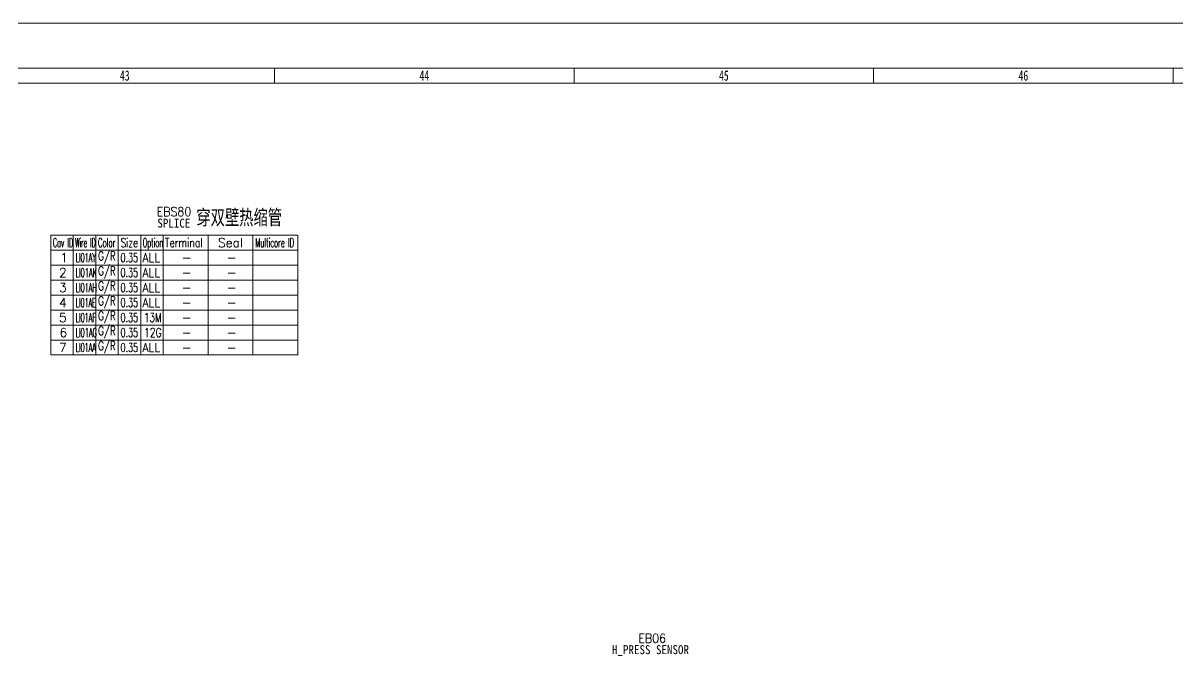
# Model space of a CAD drawing. Header units: inches. Extents: x 47316 to 59086, y 3141 to 11743.
# Drawn here: x 54484 to 54869.5, y 10087.9 to 10299.1 of the extents above; entities that cross this region are included whole.
import ezdxf

# ---------------------------------------------------------------- set-up
doc = ezdxf.new("R2010")
doc.units = ezdxf.units.IN
doc.header["$MEASUREMENT"] = 0
doc.styles.add('MtX_FangSong_GB2312', font='')
doc.styles.get("Standard").update_dxf_attribs({"font": ''})
doc.styles.get('MtX_FangSong_GB2312').set_extended_font_data('FangSong_GB2312')
doc.styles.get('Standard').set_extended_font_data('SimSun')

msp = doc.modelspace()

# ---------------------------------------------------------------- linework, layer by layer
at = {"color": 0, "lineweight": 15}
for p, q in [((57387.93, 10299.08), (50247.93, 10299.08)), ((50267.93, 10284.08), (57267.93, 10284.08)), ((54567.93, 10279.08), (54567.93, 10284.08)), ((54667.93, 10279.08), (54667.93, 10284.08)), ((54767.93, 10279.08), (54767.93, 10284.08)), ((54867.93, 10279.08), (54867.93, 10284.08)), ((50267.93, 10279.08), (57367.93, 10279.08))]:
    msp.add_line(p, q, dxfattribs=at)
at = {"color": 0, "linetype": 'Continuous', "lineweight": 15}
for p, q in [((54493.22, 10228.34), (54575.72, 10228.34)), ((54493.22, 10223.34), (54493.22, 10228.34)), ((54493.22, 10223.34), (54575.72, 10223.34))]:
    msp.add_line(p, q, dxfattribs=at)
at = {"color": 7, "linetype": 'Continuous', "lineweight": 15}
for p, q in [((54500.72, 10223.34), (54500.72, 10228.34)), ((54508.22, 10223.34), (54508.22, 10228.34)), ((54515.72, 10223.34), (54515.72, 10228.34)), ((54523.22, 10223.34), (54523.22, 10228.34)), ((54530.72, 10223.34), (54530.72, 10228.34)), ((54545.72, 10223.34), (54545.72, 10228.34)), ((54560.72, 10223.34), (54560.72, 10228.34)), ((54575.72, 10223.34), (54575.72, 10228.34))]:
    msp.add_line(p, q, dxfattribs=at)
at = {"color": 102, "linetype": 'Continuous', "lineweight": 15}
for p, q in [((54500.72, 10218.34), (54500.72, 10223.34)), ((54508.22, 10218.34), (54508.22, 10223.34)), ((54515.72, 10218.34), (54515.72, 10223.34)), ((54523.22, 10218.34), (54523.22, 10223.34)), ((54530.72, 10218.34), (54530.72, 10223.34)), ((54545.72, 10218.34), (54545.72, 10223.34)), ((54560.72, 10218.34), (54560.72, 10223.34)), ((54500.72, 10213.34), (54500.72, 10218.34)), ((54508.22, 10213.34), (54508.22, 10218.34)), ((54515.72, 10213.34), (54515.72, 10218.34)), ((54523.22, 10213.34), (54523.22, 10218.34)), ((54530.72, 10213.34), (54530.72, 10218.34)), ((54545.72, 10213.34), (54545.72, 10218.34)), ((54560.72, 10213.34), (54560.72, 10218.34)), ((54500.72, 10208.34), (54500.72, 10213.34)), ((54508.22, 10208.34), (54508.22, 10213.34)), ((54515.72, 10208.34), (54515.72, 10213.34)), ((54523.22, 10208.34), (54523.22, 10213.34)), ((54530.72, 10208.34), (54530.72, 10213.34)), ((54545.72, 10208.34), (54545.72, 10213.34)), ((54560.72, 10208.34), (54560.72, 10213.34)), ((54500.72, 10203.34), (54500.72, 10208.34)), ((54508.22, 10203.34), (54508.22, 10208.34)), ((54515.72, 10203.34), (54515.72, 10208.34)), ((54523.22, 10203.34), (54523.22, 10208.34)), ((54530.72, 10203.34), (54530.72, 10208.34)), ((54545.72, 10203.34), (54545.72, 10208.34)), ((54560.72, 10203.34), (54560.72, 10208.34)), ((54500.72, 10198.34), (54500.72, 10203.34)), ((54508.22, 10198.34), (54508.22, 10203.34)), ((54515.72, 10198.34), (54515.72, 10203.34)), ((54523.22, 10198.34), (54523.22, 10203.34)), ((54530.72, 10198.34), (54530.72, 10203.34)), ((54545.72, 10198.34), (54545.72, 10203.34)), ((54560.72, 10198.34), (54560.72, 10203.34)), ((54500.72, 10193.34), (54500.72, 10198.34)), ((54508.22, 10193.34), (54508.22, 10198.34)), ((54515.72, 10193.34), (54515.72, 10198.34)), ((54523.22, 10193.34), (54523.22, 10198.34)), ((54530.72, 10193.34), (54530.72, 10198.34)), ((54545.72, 10193.34), (54545.72, 10198.34)), ((54560.72, 10193.34), (54560.72, 10198.34)), ((54500.72, 10188.34), (54500.72, 10193.34)), ((54508.22, 10188.34), (54508.22, 10193.34)), ((54515.72, 10188.34), (54515.72, 10193.34)), ((54523.22, 10188.34), (54523.22, 10193.34)), ((54530.72, 10188.34), (54530.72, 10193.34)), ((54545.72, 10188.34), (54545.72, 10193.34)), ((54560.72, 10188.34), (54560.72, 10193.34))]:
    msp.add_line(p, q, dxfattribs=at)
at = {"color": 0, "linetype": 'Continuous', "lineweight": 15}
for points in [[(54493.22, 10218.34), (54493.22, 10223.34), (54575.72, 10223.34), (54575.72, 10218.34)], [(54493.22, 10213.34), (54493.22, 10218.34), (54575.72, 10218.34), (54575.72, 10213.34)], [(54493.22, 10208.34), (54493.22, 10213.34), (54575.72, 10213.34), (54575.72, 10208.34)], [(54493.22, 10203.34), (54493.22, 10208.34), (54575.72, 10208.34), (54575.72, 10203.34)], [(54493.22, 10198.34), (54493.22, 10203.34), (54575.72, 10203.34), (54575.72, 10198.34)], [(54493.22, 10193.34), (54493.22, 10198.34), (54575.72, 10198.34), (54575.72, 10193.34)], [(54493.22, 10188.34), (54493.22, 10193.34), (54575.72, 10193.34), (54575.72, 10188.34)]]:
    msp.add_lwpolyline(points, close=True, dxfattribs=at)

# ---------------------------------------------------------------- texts
at = {"color": 0, "lineweight": 15, "style": 'MtX_FangSong_GB2312', "width": 0.7}
for s, p in [('43', (54516.28, 10279.88)), ('44', (54616.31, 10279.88)), ('45', (54716.31, 10279.88)), ('46', (54816.31, 10279.88))]:
    msp.add_text(s, height=3.4, dxfattribs=at).set_placement(p)
at = {"lineweight": 15, "style": 'MtX_FangSong_GB2312', "width": 0.7}
msp.add_text('穿双壁热缩管', height=5, dxfattribs=at).set_placement((54541.79, 10231.79))
at = {"color": 6, "linetype": 'Continuous', "lineweight": 20, "char_height": 3, "attachment_point": 1}
for s, insert, width in [('\\Fromans.shx;\\W0.9000000000;\\T1.0000000000;\\o\\lEBS80', (54528.55, 10237.66), 12.8571), ('\\f黑体|b0|i0|c1|p0;\\W0.9000000000;\\T1.0000000000;\\o\\lSPLICE', (54528.78, 10233.84), 11.6494), ('\\Fromans.shx;\\W0.9000000000;\\T1.0000000000;\\o\\lEB06', (54689.36, 10095.33), 10.2857), ('\\f黑体|b0|i0|c1|p0;\\W0.9000000000;\\T1.0000000000;\\o\\lH_PRESS SENSOR', (54680.57, 10091.52), 27.182)]:
    msp.add_mtext(s, dxfattribs=dict(at, insert=insert, width=width))
at = {"color": 7, "linetype": 'Continuous', "lineweight": 15, "char_height": 3, "attachment_point": 1}
for s, insert, width in [('\\Fromans.shx;\\W0.4292452830;\\T1.0000000000;\\o\\lCav ID', (54493.9, 10227.34), 6.5), ('\\Fromans.shx;\\W0.4026548673;\\T1.0000000000;\\o\\lWire ID', (54501.33, 10227.34), 6.5), ('\\Fromans.shx;\\W0.5687500000;\\T1.0000000000;\\o\\lColor', (54508.96, 10227.34), 6.5), ('\\Fromans.shx;\\W0.7222222222;\\T1.0000000000;\\o\\lSize', (54516.53, 10227.34), 6.5), ('\\Fromans.shx;\\W0.4595959596;\\T1.0000000000;\\o\\lOption', (54523.92, 10227.34), 6.5), ('\\Fromans.shx;\\W0.7480916031;\\T1.0000000000;\\o\\lTerminal', (54531.33, 10227.34), 14), ('\\Fromans.shx;\\W1.0000000000;\\T1.0000000000;\\o\\lSeal', (54549, 10227.34), 9.2857), ('\\Fromans.shx;\\W0.5185185185;\\T1.0000000000;\\o\\lMulticore ID', (54561.52, 10227.34), 14), ('\\Fromans.shx;\\W1.0000000000;\\T1.0000000000;\\o\\l1', (54496.4, 10222.34), 2.8571), ('\\Fromans.shx;\\W1.0000000000;\\T1.0000000000;\\o\\l2', (54495.97, 10217.34), 2.8571), ('\\Fromans.shx;\\W1.0000000000;\\T1.0000000000;\\o\\l3', (54495.97, 10212.34), 2.8571), ('\\Fromans.shx;\\W1.0000000000;\\T1.0000000000;\\o\\l4', (54495.97, 10207.34), 2.8571), ('\\Fromans.shx;\\W1.0000000000;\\T1.0000000000;\\o\\l5', (54495.97, 10202.34), 2.8571), ('\\Fromans.shx;\\W1.0000000000;\\T1.0000000000;\\o\\l6', (54496.11, 10197.34), 2.8571), ('\\Fromans.shx;\\W1.0000000000;\\T1.0000000000;\\o\\l7', (54495.97, 10192.34), 2.8571)]:
    msp.add_mtext(s, dxfattribs=dict(at, insert=insert, width=width))
at = {"color": 21, "linetype": 'Continuous', "lineweight": 15, "char_height": 3, "attachment_point": 1}
for s, insert, width in [('\\Fromans.shx;\\W0.4504950495;\\T1.0000000000;\\o\\lLI01AY', (54501.48, 10222.34), 6.5), ('\\Fromans.shx;\\W0.6500000000;\\T1.0000000000;\\o\\l0.35', (54516.5, 10222.34), 6.5), ('\\Fromans.shx;\\W0.4375000000;\\T1.0000000000;\\o\\lLI01AK', (54501.47, 10217.34), 6.5), ('\\Fromans.shx;\\W0.6500000000;\\T1.0000000000;\\o\\l0.35', (54516.5, 10217.34), 6.5), ('\\Fromans.shx;\\W1.0000000000;\\T1.0000000000;\\o\\l-', (54536.93, 10222.34), 3.7143), ('\\Fromans.shx;\\W1.0000000000;\\T1.0000000000;\\o\\l-', (54536.93, 10217.34), 3.7143), ('\\Fromans.shx;\\W0.4333333333;\\T1.0000000000;\\o\\lLI01AH', (54501.47, 10212.34), 6.5), ('\\Fromans.shx;\\W0.6500000000;\\T1.0000000000;\\o\\l0.35', (54516.5, 10212.34), 6.5), ('\\Fromans.shx;\\W1.0000000000;\\T1.0000000000;\\o\\l-', (54536.93, 10212.34), 3.7143), ('\\Fromans.shx;\\W0.4460784314;\\T1.0000000000;\\o\\lLI01AE', (54501.47, 10207.34), 6.5), ('\\Fromans.shx;\\W0.6500000000;\\T1.0000000000;\\o\\l0.35', (54516.5, 10207.34), 6.5), ('\\Fromans.shx;\\W0.4504950495;\\T1.0000000000;\\o\\lLI01AF', (54501.48, 10202.34), 6.5), ('\\Fromans.shx;\\W0.6500000000;\\T1.0000000000;\\o\\l0.35', (54516.5, 10202.34), 6.5), ('\\Fromans.shx;\\W1.0000000000;\\T1.0000000000;\\o\\l-', (54536.93, 10207.34), 3.7143), ('\\Fromans.shx;\\W1.0000000000;\\T1.0000000000;\\o\\l-', (54536.93, 10202.34), 3.7143), ('\\Fromans.shx;\\W0.4375000000;\\T1.0000000000;\\o\\lLI01AG', (54501.47, 10197.34), 6.5), ('\\Fromans.shx;\\W0.6500000000;\\T1.0000000000;\\o\\l0.35', (54516.5, 10197.34), 6.5), ('\\Fromans.shx;\\W1.0000000000;\\T1.0000000000;\\o\\l-', (54536.93, 10197.34), 3.7143), ('\\Fromans.shx;\\W0.4504950495;\\T1.0000000000;\\o\\lLI01AA', (54501.48, 10192.34), 6.5), ('\\Fromans.shx;\\W0.6500000000;\\T1.0000000000;\\o\\l0.35', (54516.5, 10192.34), 6.5), ('\\Fromans.shx;\\W1.0000000000;\\T1.0000000000;\\o\\l-', (54536.93, 10192.34), 3.7143)]:
    msp.add_mtext(s, dxfattribs=dict(at, insert=insert, width=width))
at = {"color": 140, "linetype": 'Continuous', "lineweight": 15, "char_height": 3, "attachment_point": 1}
for s, insert, width in [('\\Fromans.shx;\\W0.7109375000;\\T1.0000000000;\\o\\lG/R', (54509.02, 10222.91), 6.5), ('\\Fromans.shx;\\W0.8750000000;\\T1.0000000000;\\o\\lALL', (54523.84, 10222.34), 6.5), ('\\Fromans.shx;\\W0.7109375000;\\T1.0000000000;\\o\\lG/R', (54509.02, 10217.91), 6.5), ('\\Fromans.shx;\\W0.8750000000;\\T1.0000000000;\\o\\lALL', (54523.84, 10217.34), 6.5), ('\\Fromans.shx;\\W1.0000000000;\\T1.0000000000;\\o\\l-', (54551.93, 10222.34), 3.7143), ('\\Fromans.shx;\\W0.7109375000;\\T1.0000000000;\\o\\lG/R', (54509.02, 10212.91), 6.5), ('\\Fromans.shx;\\W1.0000000000;\\T1.0000000000;\\o\\l-', (54551.93, 10217.34), 3.7143), ('\\Fromans.shx;\\W0.8750000000;\\T1.0000000000;\\o\\lALL', (54523.84, 10212.34), 6.5), ('\\Fromans.shx;\\W1.0000000000;\\T1.0000000000;\\o\\l-', (54551.93, 10212.34), 3.7143), ('\\Fromans.shx;\\W0.7109375000;\\T1.0000000000;\\o\\lG/R', (54509.02, 10207.91), 6.5), ('\\Fromans.shx;\\W0.8750000000;\\T1.0000000000;\\o\\lALL', (54523.84, 10207.34), 6.5), ('\\Fromans.shx;\\W0.7109375000;\\T1.0000000000;\\o\\lG/R', (54509.02, 10202.91), 6.5), ('\\Fromans.shx;\\W0.7109375000;\\T1.0000000000;\\o\\l13M', (54524.33, 10202.34), 6.5), ('\\Fromans.shx;\\W1.0000000000;\\T1.0000000000;\\o\\l-', (54551.93, 10207.34), 3.7143), ('\\Fromans.shx;\\W0.7109375000;\\T1.0000000000;\\o\\lG/R', (54509.02, 10197.91), 6.5), ('\\Fromans.shx;\\W1.0000000000;\\T1.0000000000;\\o\\l-', (54551.93, 10202.34), 3.7143), ('\\Fromans.shx;\\W0.7459016393;\\T1.0000000000;\\o\\l12G', (54524.36, 10197.34), 6.5), ('\\Fromans.shx;\\W1.0000000000;\\T1.0000000000;\\o\\l-', (54551.93, 10197.34), 3.7143), ('\\Fromans.shx;\\W0.7109375000;\\T1.0000000000;\\o\\lG/R', (54509.02, 10192.91), 6.5), ('\\Fromans.shx;\\W0.8750000000;\\T1.0000000000;\\o\\lALL', (54523.84, 10192.34), 6.5), ('\\Fromans.shx;\\W1.0000000000;\\T1.0000000000;\\o\\l-', (54551.93, 10192.34), 3.7143)]:
    msp.add_mtext(s, dxfattribs=dict(at, insert=insert, width=width))

doc.saveas('drawing.dxf')
